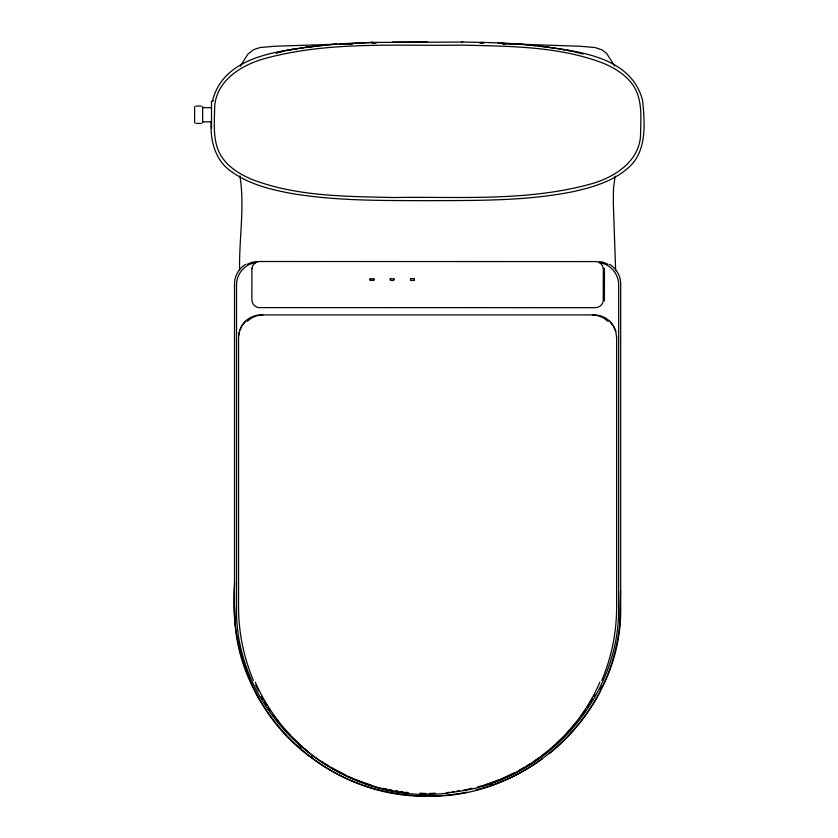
<?xml version="1.0" encoding="UTF-8"?>
<svg xmlns="http://www.w3.org/2000/svg" width="838" height="838" viewBox="0 0 838 838"><rect width="100%" height="100%" fill="white"/><g stroke="black" fill="none" stroke-linecap="round" stroke-linejoin="round"><path stroke-width="1.26" d="M604.418 300.936L604.418 268.233M466.976 792.193C413.448 802.951 355.333 790.936 311.652 757.866C256.658 718.711 228.46 649.157 234.682 582.546M374.01 279.84L373.926 279.033M239.595 270.087C238.987 238.767 244.885 206.955 239.909 175.875M619.691 624.509L620.539 590.958M370.679 280.541L373.905 280.143M373.308 278.53L373.884 278.939L370.082 278.928M411.112 280.541L414.045 280.437M413.731 278.625L410.809 278.635M238.872 334.791L239.197 332.424M619.617 625.808C617.135 646.381 612.033 666.786 602.941 685.474M390.288 279.243L390.896 278.551L390.382 278.855M410.861 278.708L410.431 279.944L411.123 280.447M212.496 100.906C224.563 52.082 288.146 50.27 328.328 44.686M615.123 176.116L613.458 188.917L613.311 202.597L615.637 270.643M390.246 279.023L390.246 280.049M390.602 280.416L393.63 280.521L394.049 278.97M601.778 680.425C611.426 657.641 616.433 633.057 616.632 608.315L616.632 337.159M239.804 330.182L241.145 326.998M600.218 689.653L601.831 686.249M599.914 682.142C578.576 731.616 534.665 770.206 483.201 785.835M593.817 696.619L594.949 694.304M598.133 695.278L600.437 690.627M240.37 66.233L247.891 54.114L253.663 49.662L260.136 47.525L274.948 46.226L337.337 44.184M597.557 696.441C585.312 718.386 568.793 737.817 549.309 753.666M585.699 709.713L581.237 715.966M587.05 707.534L589.083 704.255M590.434 702.076L592.466 698.808M576.575 722.084L566.488 733.679M241.595 325.93C245.639 319.268 253.003 315.046 260.796 314.91L594.393 314.91L600.301 315.706L605.612 317.948L610.116 321.436M245.073 321.939L241.595 326.443L239.354 331.754L238.558 337.662L238.558 608.315C238.757 633.057 243.764 657.641 253.411 680.425M370.207 278.761L370.082 280.143M563.01 737.43L556.463 743.589M549.759 749.56L554.547 745.296M414.077 280.301L414.422 279.127L413.752 278.53M245.534 264.379C238.861 268.422 234.64 275.786 234.514 283.579L234.514 606.88C232.273 709.472 325.888 798.719 427.59 796.1C529.291 798.719 622.917 709.472 620.675 606.88L620.675 283.579C620.539 275.786 616.318 268.422 609.655 264.379M247.095 321.436L251.599 317.948L256.91 315.706L262.818 314.91M542.322 758.788C522.503 773.422 499.71 784.075 475.795 789.962M533.282 761.931L538.488 758.128M541.599 755.845L547.843 751.267M518.816 770.551L524.379 767.241M526.61 765.911L529.951 763.921M502.36 778.46L514.155 772.887M247.042 264.379L252.353 262.137L257.088 261.498M213.281 100.602L211.501 101.346L211.501 128.172M483.809 785.248L501.176 779.015M489.643 785.363L491.78 784.64M466.902 789.501L471.731 788.286M477.765 786.767L482.604 785.552M465.279 790.36C551.163 775.119 620.047 694.587 618.654 606.838L618.654 284.585C618.622 274.12 610.493 264.075 599.956 262.828M276.257 52.962L284.009 51.087M276.1 52.92L284.281 50.992M286.533 50.584L292.871 49.327M285.538 50.741L288.073 50.249M290.608 49.756L293.132 49.264M294.4 49.013L297.857 48.457M300.161 48.091L303.618 47.546M294.997 48.992L297.396 48.604M299.805 48.227L303.408 47.651M446.916 792.612L449.419 792.245M451.923 791.868L454.426 791.491M456.93 791.124L459.434 790.747M463.184 790.182L465.687 789.805M446.717 793.136L466.096 790.276M255.223 262.828C244.686 264.075 236.557 274.12 236.536 284.585L236.536 606.838C234.169 716.218 339.746 806.627 447.125 793.115M369.977 279.84L370.689 280.447M304.77 47.357L316.586 45.86M305.828 47.305L327.019 44.906M326.076 44.812L372.826 42.434M328.297 44.77L336.855 44.131M339.296 43.953L341.747 43.765M390.896 278.551L394.206 279.127M349.037 44.026L351.51 43.88L349.184 43.995M339.736 43.785L372.889 42.361M348.671 44.016L352.547 43.817M428.878 793.513L435.32 793.188M342.354 43.985L352.651 43.639M371.925 42.424L462.712 42.089M392.477 42.089L427.621 41.973M195.893 106.091L201.35 106.091M202.387 107.683L211.04 107.683M202.387 121.835L211.04 121.835M195.893 123.416L201.35 123.416M461.654 42.005L483.254 42.424M479.996 43.084L483.516 43.167M502.79 43.66L513.055 43.974M480.226 43.094L482.678 43.157M482.091 42.35L500.359 42.989M516.857 44.121L579.812 46.237L595.032 47.525L601.998 49.903L606.607 53.402L614.589 65.898M503.041 43.901L505.639 44.016M502.685 43.848L505.262 43.964M503.481 43.901L505.859 44.005M419.859 793.188L426.301 793.513M498.055 42.958L527.228 44.802M498.694 42.906L515.454 43.785M513.453 43.681L529.103 44.812M526.955 44.697C567.116 50.28 630.637 52.113 642.683 100.906C644.715 123.301 647.261 150.725 628.783 167.391C613.594 181.102 593.325 187.063 573.789 191.493C525.74 201.288 476.372 200.376 427.59 200.68C382.128 200.481 336.3 201.047 291.31 193.431C270.276 189.472 248.603 184.171 231.047 171.319C214.978 160.268 209.94 139.841 211.26 121.332M529.616 45.043L535.587 45.64M539.023 45.901L561.135 49.075M539.169 46.006L543.045 46.499M545.622 46.823L549.487 47.326M599.285 261.655L602.826 262.137L608.137 264.379M592.372 314.91L598.28 315.706L603.59 317.948L608.095 321.436M389.492 789.805L391.995 790.182M395.756 790.747L398.249 791.124M400.753 791.491L403.256 791.868M405.76 792.245L408.263 792.612M408.473 793.136C370.375 789.187 333.555 773.684 304.466 748.711M564.875 49.871L562.424 49.4L564.739 49.777M567.326 50.343L569.777 50.814M567.137 50.249L569.536 50.72M570.73 50.95L573.223 51.537M575.716 52.134L583.164 54.051M571.003 51.045L576.052 52.249M383.458 788.286L387.083 789.197M354.013 779.015L371.381 785.248M345.748 775.119L330.801 767.241M348.105 776.229L352.829 778.46M321.897 761.931L328.58 765.911M310.542 756.389L312.333 757.489M308.635 752.231C285.664 733.449 267.196 709.325 255.276 682.142M302.549 747.004L292.179 737.43M297.961 745.81L300.79 748.47M285.203 729.919L290.44 735.555M610.808 322.337L613.594 325.93M610.116 321.939L613.594 326.443L615.836 331.754L616.632 337.662M273.167 714.95L278.614 722.084M261.372 696.619L263.404 699.898M264.756 702.076L266.777 705.355M268.139 707.534L270.161 710.802M255.988 693.026L259.057 698.965M255.684 685.055L258.523 690.837M614.045 326.998L615.836 331.24M246.655 672.076L240.286 651.786M234.525 606.565L235.551 625.284M202.639 106.667L202.639 122.851M194.605 106.656L194.605 122.851M251.934 268.39L251.871 299.753A7.909 7.909 0 0 0 258.753 307.598L595.399 307.661A7.909 7.909 0 0 0 603.245 300.79L603.318 269.427A7.909 7.909 0 0 0 596.436 261.582L259.78 261.508A7.909 7.909 0 0 0 251.934 268.39M214.601 108.94C214.381 125.092 212.506 142.952 221.913 157.146C228.91 167.516 239.94 174.262 251.232 179.143C296.17 196.637 345.476 196.302 392.97 197.538C458.292 196.459 525.374 201.696 589.177 184.433C613.311 178.138 640.337 161.713 640.588 133.713C640.808 117.561 642.673 99.712 633.277 85.518C626.269 75.137 615.239 68.391 603.957 63.51C559.009 46.027 509.703 46.362 462.22 45.116C396.898 46.205 329.816 40.957 266.013 58.22C241.868 64.516 214.842 80.951 214.601 108.94M375.853 43.052L371.967 43.178L375.864 43.052"/></g></svg>
